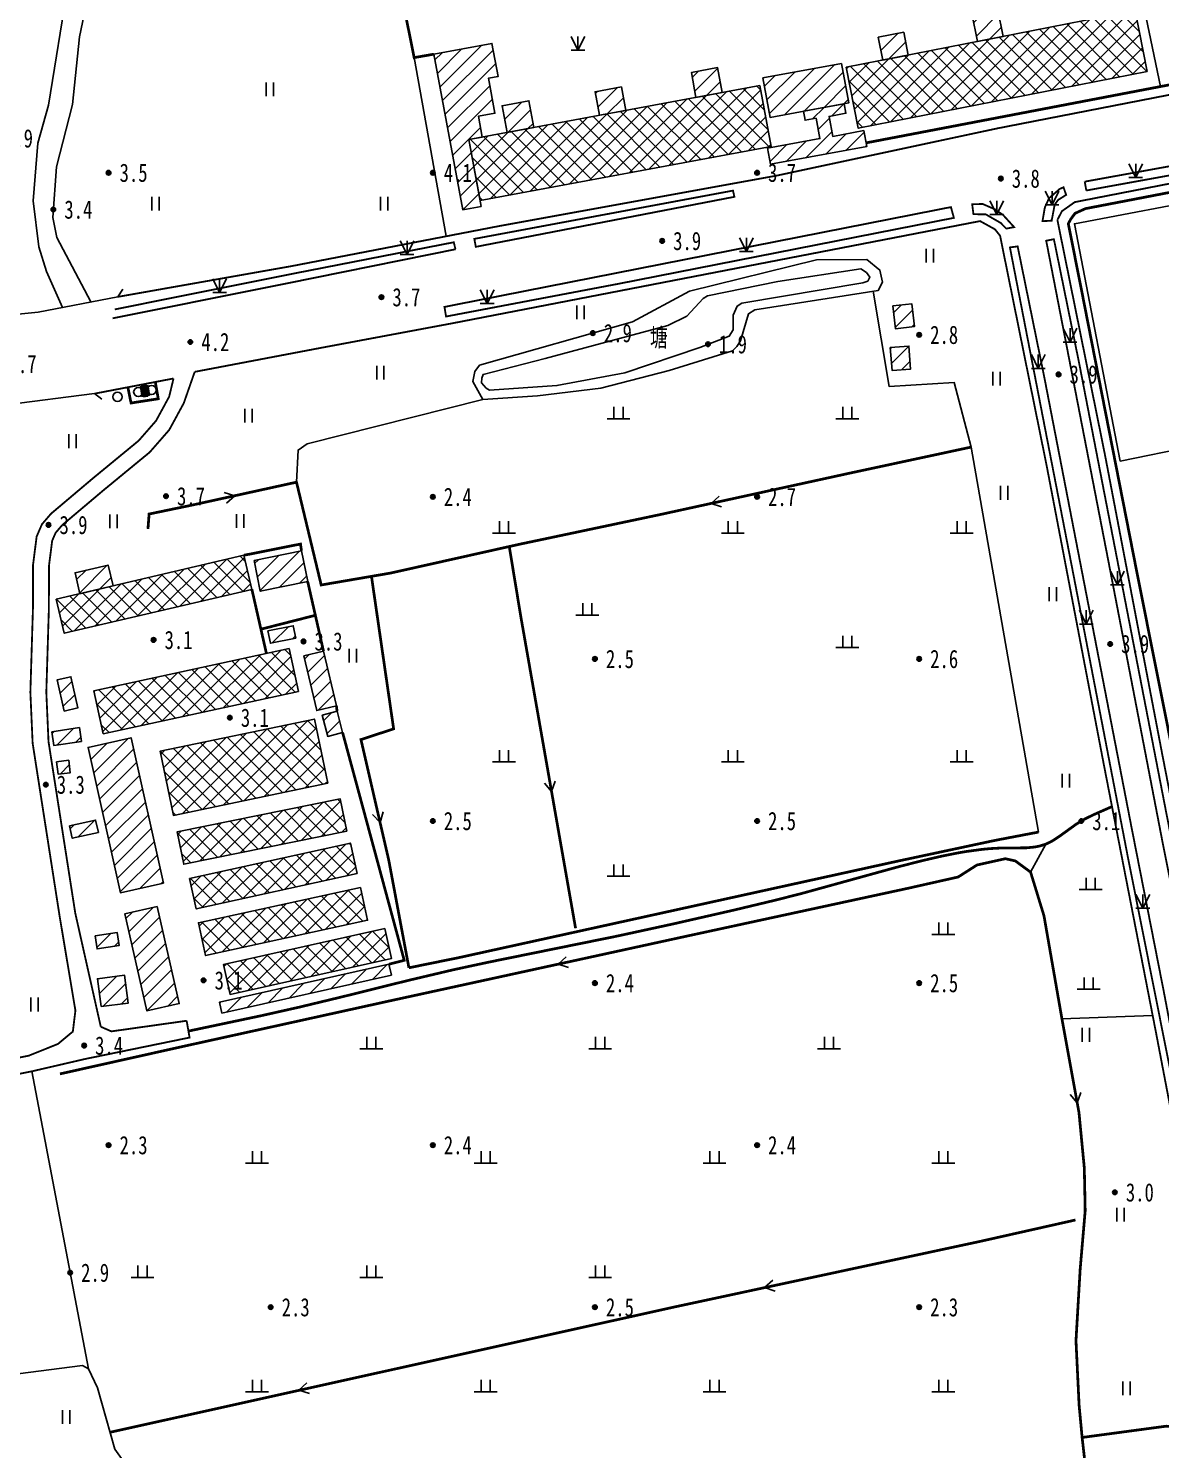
# Model space of a CAD drawing. Header units: metres. Extents: x 494039 to 619385, y 3351420 to 3402703.
# Drawn here: x 581189.6 to 581437, y 3397366.8 to 3397677.4 of the extents above; entities that cross this region are included whole.
import ezdxf
from ezdxf.enums import TextEntityAlignment as Align

# ---------------------------------------------------------------- set-up
doc = ezdxf.new("R2010")
doc.units = ezdxf.units.M
for name, pattern in [('2430', [0]), ('2460', [0]), ('4410a', [0]), ('4430', [0]), ('4440', [0]), ('8521', [0]), ('9610', [0])]:
    doc.linetypes.add(name, pattern=pattern)
for name, color, linetype in [('210100', 130, 'Continuous'), ('220200', 130, 'Continuous'), ('230102', 141, 'Continuous'), ('261301', 141, 'Continuous'), ('310300', 8, 'Continuous'), ('310500', 8, 'Continuous'), ('380201', 8, '2430'), ('380203', 8, 'Continuous'), ('420500', 8, 'Continuous'), ('430300', 8, 'Continuous'), ('430600', 8, '4440'), ('440100', 8, 'Continuous'), ('440300', 8, '4430'), ('510301', 8, 'Continuous'), ('510402', 8, 'Continuous'), ('720100', 8, 'Continuous'), ('760201', 8, '8521'), ('810100', 8, '9610'), ('810302', 8, 'Continuous'), ('810600', 8, 'Continuous'), ('820200', 8, 'Continuous')]:
    doc.layers.add(name, color=color, linetype=linetype)
pattern_1 = [(45, (0, 0), (-1.767766953, 1.767766953), []), (135, (0, 0), (-1.767766953, -1.767766953), [])]
pattern_2 = [(45, (0, 0), (-1.767766953, 1.767766953), [])]

# ---------------------------------------------------------------- blocks, each defined once
blk = doc.blocks.new('gc170')
at = {"linetype": 'Continuous'}
blk.add_circle((0, 0), 0.5, dxfattribs=at)
blk = doc.blocks.new('gu')
at = {"flags": 128}
for points in [[(3.75, 0), (-3.75, 0)], [(2.71, -0.6), (3.75, 0), (3.75, 0), (2.71, 0.6)]]:
    blk.add_lwpolyline(points, dxfattribs=at)
blk = doc.blocks.new('p_point')
for radius in [0.25, 0.2, 0.15, 0.1, 0.05]:
    blk.add_circle((0, 0), radius)
blk.add_point((0, 0))
blk = doc.blocks.new('vm')
at = {"linetype": 'Continuous'}
for p, q in [((1.25, 0), (-1.25, 0)), ((-0.5, 0), (-0.5, 1.3)), ((0.5, 1.3), (0.5, 0))]:
    blk.add_line(p, q, dxfattribs=at)
blk = doc.blocks.new('ve')
at = {"color": 0, "linetype": 'Continuous'}
for p, q in [((-0.4, 1.5), (-0.4, 0)), ((0.4, 0), (0.4, 1.5))]:
    blk.add_line(p, q, dxfattribs=at)
blk = doc.blocks.new('gc124')
for p, q in [((-0.75, 1.5), (0, 0)), ((-0.75, 0), (0.75, 0)), ((0, 0), (0, 1.5)), ((0, 0), (0.75, 1.5))]:
    blk.add_line(p, q)
blk = doc.blocks.new('1-3&1-4')
at = {"layer": '310300', "linetype": 'Continuous'}
h = blk.add_hatch(dxfattribs=at)
h.set_pattern_fill('ANSI31', color=8, scale=20, style=0)
h.set_pattern_definition(pattern_2)
h.paths.add_polyline_path([(581396.9837, 3397674.597), (581402.5721, 3397675.6962), (581401.3738, 3397681.7889), (581395.7854, 3397680.6897)])
h = blk.add_hatch(dxfattribs=at)
h.set_pattern_fill('ANSI31', color=8, scale=20, style=0)
h.set_pattern_definition(pattern_2)
h.paths.add_polyline_path([(581376.2847, 3397670.5259), (581381.8719, 3397671.6248), (581380.8912, 3397676.6113), (581375.3039, 3397675.5124)])
h = blk.add_hatch(dxfattribs=at)
h.set_pattern_fill('ANSI31', color=8, scale=20, style=0)
h.set_pattern_definition(pattern_2)
h.paths.add_polyline_path([(581285.8012, 3397653.1488), (581288.7651, 3397653.6989), (581287.9218, 3397658.2427), (581291.5259, 3397658.9115), (581290.1113, 3397666.5346), (581292.2147, 3397666.925), (581290.8715, 3397674.1627), (581278.2107, 3397671.8131), (581284.5242, 3397637.7921), (581288.5136, 3397638.5324)])
h = blk.add_hatch(dxfattribs=at)
h.set_pattern_fill('ANSI31', color=8, scale=20, style=0)
h.set_pattern_definition(pattern_2)
h.paths.add_polyline_path([(581341.2102, 3397663.4315), (581340.2021, 3397668.8637), (581334.4709, 3397667.8001), (581335.479, 3397662.3679)])
h = blk.add_hatch(dxfattribs=at)
h.set_pattern_fill('ANSI31', color=8, scale=20, style=0)
h.set_pattern_definition(pattern_2)
h.paths.add_polyline_path([(581367.26, 3397669.7883), (581368.8505, 3397661.1564), (581351.6839, 3397657.9933), (581350.0934, 3397666.6253)])
h = blk.add_hatch(dxfattribs=at)
h.set_pattern_fill('ANSI31', color=8, scale=20, style=0)
h.set_pattern_definition(pattern_2)
h.paths.add_polyline_path([(581320.1456, 3397659.5224), (581319.1917, 3397664.6623), (581313.4163, 3397663.5905), (581314.3702, 3397658.4506)])
h = blk.add_hatch(dxfattribs=at)
h.set_pattern_fill('ANSI31', color=8, scale=20, style=0)
h.set_pattern_definition(pattern_2)
h.paths.add_polyline_path([(581300.0434, 3397655.7919), (581298.9592, 3397661.6343), (581293.1019, 3397660.5473), (581294.1862, 3397654.7049)])
h = blk.add_hatch(dxfattribs=at)
h.set_pattern_fill('ANSI31', color=8, scale=20, style=0)
h.set_pattern_definition(pattern_2)
h.paths.add_polyline_path([(581367.8464, 3397660.9714), (581368.2312, 3397658.8827), (581364.5443, 3397658.2034), (581365.3474, 3397653.8446), (581372.145, 3397655.0971), (581372.7838, 3397651.6304), (581351.7833, 3397647.7609), (581351.1379, 3397651.2634), (581362.5421, 3397653.3647), (581361.7216, 3397657.8179), (581359.3112, 3397657.3737), (581358.9504, 3397659.3322)])
h = blk.add_hatch(dxfattribs=at)
h.set_pattern_fill('ANSI31', color=8, scale=20, style=0)
h.set_pattern_definition(pattern_2)
h.paths.add_polyline_path([(581378.4704, 3397616.7711), (581379.0557, 3397611.7815), (581383.2061, 3397612.2683), (581382.6209, 3397617.2579)])
h = blk.add_hatch(dxfattribs=at)
h.set_pattern_fill('ANSI31', color=8, scale=20, style=0)
h.set_pattern_definition(pattern_2)
h.paths.add_polyline_path([(581377.9333, 3397607.6714), (581378.318, 3397602.6691), (581382.388, 3397602.9822), (581382.0032, 3397607.9844)])
h = blk.add_hatch(dxfattribs=at)
h.set_pattern_fill('ANSI31', color=8, scale=20, style=0)
h.set_pattern_definition(pattern_2)
h.paths.add_polyline_path([(581238.8903, 3397561.1119), (581249.2618, 3397563.22), (581250.6235, 3397556.5208), (581240.2521, 3397554.4126)])
h = blk.add_hatch(dxfattribs=at)
h.set_pattern_fill('ANSI31', color=8, scale=20, style=0)
h.set_pattern_definition(pattern_2)
h.paths.add_polyline_path([(581208.0879, 3397555.5719), (581200.8499, 3397553.8758), (581199.7804, 3397558.4396), (581207.0185, 3397560.1357)])
h = blk.add_hatch(dxfattribs=at)
h.set_pattern_fill('ANSI31', color=8, scale=20, style=0)
h.set_pattern_definition(pattern_2)
h.paths.add_polyline_path([(581241.9182, 3397545.7292), (581247.4584, 3397546.8678), (581248.0115, 3397544.1768), (581242.4712, 3397543.0383)])
h = blk.add_hatch(dxfattribs=at)
h.set_pattern_fill('ANSI31', color=8, scale=20, style=0)
h.set_pattern_definition(pattern_2)
h.paths.add_polyline_path([(581249.7889, 3397540.2906), (581252.6086, 3397528.3243), (581256.8996, 3397529.3354), (581254.0799, 3397541.3017)])
h = blk.add_hatch(dxfattribs=at)
h.set_pattern_fill('ANSI31', color=8, scale=20, style=0)
h.set_pattern_definition(pattern_2)
h.paths.add_polyline_path([(581197.4191, 3397528.2322), (581195.9002, 3397535.071), (581198.862, 3397535.7288), (581200.3808, 3397528.89)])
h = blk.add_hatch(dxfattribs=at)
h.set_pattern_fill('ANSI31', color=8, scale=20, style=0)
h.set_pattern_definition(pattern_2)
h.paths.add_polyline_path([(581257.0459, 3397528.1653), (581258.2506, 3397523.522), (581254.9918, 3397522.6765), (581253.7871, 3397527.3198)])
h = blk.add_hatch(dxfattribs=at)
h.set_pattern_fill('ANSI31', color=8, scale=20, style=0)
h.set_pattern_definition(pattern_2)
h.paths.add_polyline_path([(581194.7058, 3397523.6952), (581200.7264, 3397524.6128), (581201.1881, 3397521.5837), (581195.1674, 3397520.6661)])
h = blk.add_hatch(dxfattribs=at)
h.set_pattern_fill('ANSI31', color=8, scale=20, style=0)
h.set_pattern_definition(pattern_2)
h.paths.add_polyline_path([(581219.0859, 3397490.6075), (581212.0205, 3397522.3739), (581202.6355, 3397520.2865), (581209.701, 3397488.5201)])
h = blk.add_hatch(dxfattribs=at)
h.set_pattern_fill('ANSI31', color=8, scale=20, style=0)
h.set_pattern_definition(pattern_2)
h.paths.add_polyline_path([(581195.7559, 3397517.1507), (581196.0616, 3397514.4393), (581198.7233, 3397514.7394), (581198.4177, 3397517.4508)])
h = blk.add_hatch(dxfattribs=at)
h.set_pattern_fill('ANSI31', color=8, scale=20, style=0)
h.set_pattern_definition(pattern_2)
h.paths.add_polyline_path([(581198.5594, 3397503.1121), (581204.2733, 3397504.3807), (581204.8744, 3397501.6735), (581199.1605, 3397500.4049)])
h = blk.add_hatch(dxfattribs=at)
h.set_pattern_fill('ANSI31', color=8, scale=20, style=0)
h.set_pattern_definition(pattern_2)
h.paths.add_polyline_path([(581217.732, 3397485.4987), (581222.5488, 3397464.2877), (581215.5, 3397462.687), (581210.6832, 3397483.898)])
h = blk.add_hatch(dxfattribs=at)
h.set_pattern_fill('ANSI31', color=8, scale=20, style=0)
h.set_pattern_definition(pattern_2)
h.paths.add_polyline_path([(581204.1416, 3397479.0801), (581208.9698, 3397479.8471), (581209.4244, 3397476.9852), (581204.5962, 3397476.2182)])
h = blk.add_hatch(dxfattribs=at)
h.set_pattern_fill('ANSI31', color=8, scale=20, style=0)
h.set_pattern_definition(pattern_2)
h.paths.add_polyline_path([(581268.9124, 3397470.486), (581231.865, 3397462.18), (581231.3295, 3397464.5687), (581268.3769, 3397472.8747)])
h = blk.add_hatch(dxfattribs=at)
h.set_pattern_fill('ANSI31', color=8, scale=20, style=0)
h.set_pattern_definition(pattern_2)
h.paths.add_polyline_path([(581205.4649, 3397463.6078), (581204.662, 3397469.6992), (581210.6194, 3397470.4845), (581211.4224, 3397464.3931)])
at = {"layer": '310500', "linetype": 'Continuous'}
h = blk.add_hatch(dxfattribs=at)
h.set_pattern_fill('ANSI37', color=8, scale=20, style=0)
h.set_pattern_definition(pattern_1)
h.paths.add_polyline_path([(581431.446, 3397681.3752), (581434.0683, 3397668.0423), (581370.9486, 3397655.6277), (581368.3263, 3397668.9606)])
h = blk.add_hatch(dxfattribs=at)
h.set_pattern_fill('ANSI37', color=8, scale=20, style=0)
h.set_pattern_definition(pattern_1)
h.paths.add_polyline_path([(581349.4106, 3397664.9533), (581351.8864, 3397651.6126), (581288.2769, 3397639.8081), (581285.8012, 3397653.1488)])
h = blk.add_hatch(dxfattribs=at)
h.set_pattern_fill('ANSI37', color=8, scale=20, style=0)
h.set_pattern_definition(pattern_1)
h.paths.add_polyline_path([(581238.426, 3397554.8233), (581236.6805, 3397562.2721), (581195.6818, 3397552.6648), (581197.4273, 3397545.216)])
h = blk.add_hatch(dxfattribs=at)
h.set_pattern_fill('ANSI37', color=8, scale=20, style=0)
h.set_pattern_definition(pattern_1)
h.paths.add_polyline_path([(581246.5766, 3397541.8794), (581248.6051, 3397532.4963), (581205.9483, 3397523.2742), (581203.9197, 3397532.6573)])
h = blk.add_hatch(dxfattribs=at)
h.set_pattern_fill('ANSI37', color=8, scale=20, style=0)
h.set_pattern_definition(pattern_1)
h.paths.add_polyline_path([(581254.9972, 3397512.4466), (581252.0778, 3397526.4615), (581218.3572, 3397519.4374), (581221.2766, 3397505.4224)])
h = blk.add_hatch(dxfattribs=at)
h.set_pattern_fill('ANSI37', color=8, scale=20, style=0)
h.set_pattern_definition(pattern_1)
h.paths.add_polyline_path([(581259.1747, 3397501.9279), (581257.7473, 3397508.9994), (581222.0942, 3397501.8031), (581223.5215, 3397494.7316)])
h = blk.add_hatch(dxfattribs=at)
h.set_pattern_fill('ANSI37', color=8, scale=20, style=0)
h.set_pattern_definition(pattern_1)
h.paths.add_polyline_path([(581261.4313, 3397492.7458), (581259.9655, 3397499.3685), (581224.812, 3397491.588), (581226.2778, 3397484.9652)])
h = blk.add_hatch(dxfattribs=at)
h.set_pattern_fill('ANSI37', color=8, scale=20, style=0)
h.set_pattern_definition(pattern_1)
h.paths.add_polyline_path([(581262.1551, 3397489.6729), (581263.7236, 3397482.4921), (581228.2931, 3397474.7532), (581226.7246, 3397481.934)])
h = blk.add_hatch(dxfattribs=at)
h.set_pattern_fill('ANSI37', color=8, scale=20, style=0)
h.set_pattern_definition(pattern_1)
h.paths.add_polyline_path([(581267.5129, 3397480.662), (581268.9624, 3397474.162), (581233.6682, 3397466.2916), (581232.2187, 3397472.7917)])
at = {"layer": '210100', "color": 141, "linetype": 'Continuous', "flags": 128}
blk.add_lwpolyline([(581197.0703, 3397616.465), (581193.5462, 3397624.2985), (581191.8416, 3397629.7093), (581190.6294, 3397639.7657), (581191.6505, 3397652.3287), (581193.969, 3397660.6396), (581198.2709, 3397687.2512), (581205.0623, 3397719.2363), (581210.9287, 3397735.7649), (581212.8897, 3397739.3498), (581214.3013, 3397740.7928), (581216.9453, 3397741.6712)], dxfattribs=at)
at = {"layer": '220200', "color": 141, "linetype": 'Continuous', "const_width": 0.6, "flags": 128}
for points in [[(581215.7169, 3397568.0398), (581215.9665, 3397571.2913), (581225.5034, 3397573.2728), (581248.1757, 3397578.2525), (581253.5688, 3397555.7795), (581268.755, 3397558.3872), (581296.7377, 3397564.6467), (581327.7052, 3397571.1849), (581368.7756, 3397580.159), (581395.622, 3397585.9259)], [(581294.6736, 3397564.185), (581297.1951, 3397548.8631), (581309.1648, 3397480.7373)], [(581272.7408, 3397472.1), (581268.3356, 3397495.6347), (581262.2631, 3397521.9887), (581269.4018, 3397524.3276), (581264.5616, 3397557.6671)], [(581272.7408, 3397472.1), (581283.7133, 3397474.3311), (581379.3686, 3397495.3719), (581400.5986, 3397499.902), (581410.3464, 3397501.7708)], [(581419.8602, 3397369.4274), (581419.199, 3397376.4784), (581418.5172, 3397390.5769), (581419.4289, 3397406.1606), (581420.5285, 3397418.9707), (581420.3395, 3397428.328), (581419.1732, 3397440.4437), (581415.4512, 3397460.9235), (581411.5216, 3397483.4793), (581408.5941, 3397493.0126), (581405.2554, 3397495.4613), (581403.0923, 3397495.9456), (581396.8786, 3397494.5697), (581392.7751, 3397491.9462), (581381.8696, 3397489.4913), (581333.6685, 3397479.065), (581268.4625, 3397464.8435), (581222.7346, 3397454.7658), (581196.482, 3397448.9026)], [(581207.4441, 3397370.5628), (581330.3565, 3397397.8638), (581397.5211, 3397412.2776), (581418.4099, 3397416.9723)], [(581470.3613, 3397253.7451), (581468.4893, 3397271.2953), (581457.1645, 3397325.1824), (581449.8629, 3397356.5563), (581446.7888, 3397370.9965), (581438.2403, 3397371.8976), (581419.8602, 3397369.4274), (581420.9501, 3397359.7984), (581427.4617, 3397336.7935), (581427.1727, 3397334.8954), (581426.5477, 3397334.2491), (581418.3399, 3397332.6993), (581391.9043, 3397327.2053), (581361.5108, 3397320.6636), (581327.2278, 3397313.3743), (581266.6026, 3397300.1755)]]:
    blk.add_lwpolyline(points, dxfattribs=at)
at = {"layer": '230102', "color": 141, "linetype": 'Continuous', "flags": 128}
blk.add_lwpolyline([(581302.49, 3397605.309), (581288.9661, 3397601.806), (581288.6601, 3397600.9595), (581288.5678, 3397599.9801), (581289.615, 3397598.8085), (581290.3618, 3397598.3428), (581305.0877, 3397599.3825), (581319.9507, 3397602.1876), (581336.2827, 3397607.7053), (581342.7296, 3397610.2021), (581343.5947, 3397611.5884), (581343.5857, 3397614.7794), (581344.4502, 3397616.7588), (581345.4957, 3397617.3659), (581371.9268, 3397621.8584), (581373.0204, 3397622.1848), (581373.4888, 3397623.0689), (581372.7751, 3397624.0509), (581371.529, 3397624.9025), (581353.3396, 3397622.1027), (581337.9998, 3397619.0041), (581337.0408, 3397618.417), (581333.4593, 3397614.5764), (581329.3366, 3397612.4804)], close=True, dxfattribs=at)
at = {"layer": '310300', "color": 8, "linetype": 'Continuous', "flags": 128}
for points, elevation in [([(581396.9837, 3397674.597), (581402.5721, 3397675.6962), (581401.3738, 3397681.7889), (581395.7854, 3397680.6897)], 10.2751), ([(581285.8012, 3397653.1488), (581288.7651, 3397653.6989), (581287.9218, 3397658.2427), (581291.5259, 3397658.9115), (581290.1113, 3397666.5346), (581292.2147, 3397666.925), (581290.8715, 3397674.1627), (581278.2107, 3397671.8131), (581284.5242, 3397637.7921), (581288.5136, 3397638.5324)], 8.7206), ([(581341.2102, 3397663.4315), (581340.2021, 3397668.8637), (581334.4709, 3397667.8001), (581335.479, 3397662.3679)], 8.7429), ([(581320.1456, 3397659.5224), (581319.1917, 3397664.6623), (581313.4163, 3397663.5905), (581314.3702, 3397658.4506)], 8.7429), ([(581300.0434, 3397655.7919), (581298.9592, 3397661.6343), (581293.1019, 3397660.5473), (581294.1862, 3397654.7049)], 8.7429), ([(581367.8464, 3397660.9714), (581368.2312, 3397658.8827), (581364.5443, 3397658.2034), (581365.3474, 3397653.8446), (581372.145, 3397655.0971), (581372.7838, 3397651.6304), (581351.7833, 3397647.7609), (581351.1379, 3397651.2634), (581362.5421, 3397653.3647), (581361.7216, 3397657.8179), (581359.3112, 3397657.3737), (581358.9504, 3397659.3322)], 8.6353), ([(581208.0879, 3397555.5719), (581200.8499, 3397553.8758), (581199.7804, 3397558.4396), (581207.0185, 3397560.1357)], 4.7127), ([(581197.4191, 3397528.2322), (581195.9002, 3397535.071), (581198.862, 3397535.7288), (581200.3808, 3397528.89)], 6.5409), ([(581257.0459, 3397528.1653), (581258.2506, 3397523.522), (581254.9918, 3397522.6765), (581253.7871, 3397527.3198)], 6.6733), ([(581194.7058, 3397523.6952), (581200.7264, 3397524.6128), (581201.1881, 3397521.5837), (581195.1674, 3397520.6661)], 6.5409), ([(581198.5594, 3397503.1121), (581204.2733, 3397504.3807), (581204.8744, 3397501.6735), (581199.1605, 3397500.4049)], 6.4006), ([(581205.4649, 3397463.6078), (581204.662, 3397469.6992), (581210.6194, 3397470.4845), (581211.4224, 3397464.3931)], 6.3969)]:
    blk.add_lwpolyline(points, close=True, dxfattribs=dict(at, elevation=elevation))
for points in [[(581376.2847, 3397670.5259), (581381.8719, 3397671.6248), (581380.8912, 3397676.6113), (581375.3039, 3397675.5124)], [(581367.26, 3397669.7883), (581368.8505, 3397661.1564), (581351.6839, 3397657.9933), (581350.0934, 3397666.6253)], [(581378.4704, 3397616.7711), (581379.0557, 3397611.7815), (581383.2061, 3397612.2683), (581382.6209, 3397617.2579)], [(581377.9333, 3397607.6714), (581378.318, 3397602.6691), (581382.388, 3397602.9822), (581382.0032, 3397607.9844)], [(581238.8903, 3397561.1119), (581249.2618, 3397563.22), (581250.6235, 3397556.5208), (581240.2521, 3397554.4126)], [(581241.9182, 3397545.7292), (581247.4584, 3397546.8678), (581248.0115, 3397544.1768), (581242.4712, 3397543.0383)], [(581249.7889, 3397540.2906), (581252.6086, 3397528.3243), (581256.8996, 3397529.3354), (581254.0799, 3397541.3017)], [(581219.0859, 3397490.6075), (581212.0205, 3397522.3739), (581202.6355, 3397520.2865), (581209.701, 3397488.5201)], [(581195.7559, 3397517.1507), (581196.0616, 3397514.4393), (581198.7233, 3397514.7394), (581198.4177, 3397517.4508)], [(581217.732, 3397485.4987), (581222.5488, 3397464.2877), (581215.5, 3397462.687), (581210.6832, 3397483.898)], [(581204.1416, 3397479.0801), (581208.9698, 3397479.8471), (581209.4244, 3397476.9852), (581204.5962, 3397476.2182)], [(581268.9124, 3397470.486), (581231.865, 3397462.18), (581231.3295, 3397464.5687), (581268.3769, 3397472.8747)]]:
    blk.add_lwpolyline(points, close=True, dxfattribs=at)
at = {"layer": '310500', "color": 8, "linetype": 'Continuous', "flags": 128}
for points in [[(581431.446, 3397681.3752), (581434.0683, 3397668.0423), (581370.9486, 3397655.6277), (581368.3263, 3397668.9606)], [(581349.4106, 3397664.9533), (581351.8864, 3397651.6126), (581288.2769, 3397639.8081), (581285.8012, 3397653.1488)], [(581238.426, 3397554.8233), (581236.6805, 3397562.2721), (581195.6818, 3397552.6648), (581197.4273, 3397545.216)], [(581254.9972, 3397512.4466), (581252.0778, 3397526.4615), (581218.3572, 3397519.4374), (581221.2766, 3397505.4224)]]:
    blk.add_lwpolyline(points, close=True, dxfattribs=at)
for points, elevation in [([(581246.5766, 3397541.8794), (581248.6051, 3397532.4963), (581205.9483, 3397523.2742), (581203.9197, 3397532.6573)], 9.8605), ([(581259.1747, 3397501.9279), (581257.7473, 3397508.9994), (581222.0942, 3397501.8031), (581223.5215, 3397494.7316)], 9.6913), ([(581261.4313, 3397492.7458), (581259.9655, 3397499.3685), (581224.812, 3397491.588), (581226.2778, 3397484.9652)], 9.6913), ([(581262.1551, 3397489.6729), (581263.7236, 3397482.4921), (581228.2931, 3397474.7532), (581226.7246, 3397481.934)], 9.6913), ([(581267.5129, 3397480.662), (581268.9624, 3397474.162), (581233.6682, 3397466.2916), (581232.2187, 3397472.7917)], 9.6913)]:
    blk.add_lwpolyline(points, close=True, dxfattribs=dict(at, elevation=elevation))
at = {"layer": '380201', "color": 8, "linetype": '2430', "const_width": 0.6, "flags": 128}
for points, elevation in [([(581258.8966, 3397746.2686), (581268.4989, 3397697.8197), (581273.8889, 3397671.0621), (581278.2107, 3397671.8131)], 6.7713), ([(581211.3219, 3397599.0038), (581212.0247, 3397595.56), (581217.9647, 3397596.4804), (581217.3177, 3397600.1547)], 5.9103), ([(581249.2618, 3397563.22), (581249.0551, 3397564.7307), (581236.6805, 3397562.2721)], 5.8612), ([(581254.0799, 3397541.3017), (581250.6235, 3397556.5208)], 6.0689), ([(581241.6032, 3397540.8042), (581238.426, 3397554.8233)], 5.1554), ([(581240.4005, 3397546.1109), (581252.2968, 3397549.1528)], 5.6615), ([(581257.0459, 3397528.1653), (581256.8996, 3397529.3354)], 6.247), ([(581268.3769, 3397472.8747), (581271.7162, 3397473.7327), (581258.2506, 3397523.522)], 5.6927)]:
    blk.add_lwpolyline(points, dxfattribs=dict(at, elevation=elevation))
for points in [[(581372.6384, 3397652.4196), (581443.5579, 3397665.9941)], [(581525.216, 3397658.1793), (581420.5872, 3397638.05), (581418.3212, 3397637.0241), (581417.4177, 3397635.8131), (581416.8399, 3397634.7686), (581419.8735, 3397619.4901), (581431.8058, 3397558.6618), (581445.6855, 3397489.0252), (581453.9397, 3397445.675), (581569.5862, 3397467.4817), (581643.6903, 3397481.9307), (581645.0338, 3397483.493), (581645.122, 3397486.3926), (581639.2161, 3397516.335), (581629.5886, 3397514.6789)]]:
    blk.add_lwpolyline(points, dxfattribs=at)
at = {"layer": '380203', "color": 8, "linetype": '2460', "elevation": 6.0584, "flags": 128}
blk.add_lwpolyline([(581428.1467, 3397582.8359), (581459.5204, 3397589.2799), (581449.6041, 3397640.6923), (581418.1796, 3397634.7475)], close=True, dxfattribs=at)
at = {"layer": '420500', "color": 8, "linetype": 'Continuous', "const_width": 0.4, "flags": 128}
for points in [[(581209.1173, 3397618.76), (581247.0884, 3397625.478), (581292.5306, 3397634.2507), (581353.1145, 3397645.2649), (581401.394, 3397655.6032), (581480.4522, 3397671.0238), (581511.8655, 3397675.8469), (581541.419, 3397681.9202), (581580.768, 3397690.2817)], [(581600.1024, 3397674.8975), (581545.3196, 3397663.2564), (581515.2335, 3397657.0736), (581483.7214, 3397652.2354), (581418.2512, 3397639.4738), (581415.4426, 3397637.4867), (581414.4557, 3397635.5784)], [(581517.0333, 3397662.45), (581455.3924, 3397650.2919), (581420.4267, 3397643.9467)], [(581420.7777, 3397642.0128), (581455.758, 3397648.3608), (581517.4137, 3397660.5217)], [(581225.9295, 3397602.3709), (581253.5667, 3397607.6243), (581282.3088, 3397612.997), (581397.5614, 3397635.3254), (581400.7993, 3397633.535), (581401.9296, 3397632.1281), (581412.0899, 3397581.9481), (581424.5992, 3397516.5335), (581435.9802, 3397458.0552), (581449.3502, 3397388.0738), (581464.1644, 3397312.3085), (581475.7069, 3397252.9064)], [(581451.5592, 3397445.5823), (581448.7074, 3397460.5095), (581437.3261, 3397518.9888), (581424.8077, 3397584.4515), (581414.4557, 3397635.5784)], [(581208.4591, 3397616.0222), (581246.4485, 3397623.6384), (581282.5471, 3397630.696), (581282.9132, 3397629.163)], [(581282.9132, 3397629.163), (581246.8077, 3397621.8553), (581207.9906, 3397614.0732)], [(581204.0316, 3397597.6045), (581221.3033, 3397600.9197)]]:
    blk.add_lwpolyline(points, dxfattribs=at)
at = {"layer": '420500', "color": 8, "linetype": 'Continuous', "const_width": 0.4, "elevation": 3.8244, "flags": 128}
blk.add_lwpolyline([(581420.7777, 3397642.0128), (581420.4267, 3397643.9467)], dxfattribs=at)
at = {"layer": '420500', "color": 8, "linetype": 'Continuous', "const_width": 0.4, "flags": 128}
for points in [[(581287.0386, 3397631.4372), (581343.5646, 3397641.987), (581343.8654, 3397640.6301), (581287.3603, 3397629.6993)], [(581416.3706, 3397641.0577), (581414.5846, 3397639.9321), (581413.8527, 3397638.8701), (581413.2066, 3397635.419), (581411.1993, 3397635.3039), (581411.7067, 3397638.2893), (581412.6344, 3397640.329), (581414.9222, 3397642.3227), (581415.7818, 3397642.7222)], [(581280.8569, 3397614.4661), (581318.6969, 3397621.6467), (581391.8298, 3397636.032), (581391.1928, 3397638.3863), (581280.5162, 3397616.5668)], [(581447.6308, 3397448.2739), (581437.3952, 3397499.7533), (581425.8509, 3397559.6919), (581412.0101, 3397631.0341), (581413.6907, 3397631.3622), (581419.2392, 3397604.1112), (581438.1096, 3397506.6914), (581445.3561, 3397469.7895), (581449.3755, 3397448.6196)], [(581440.0256, 3397445.1468), (581429.79, 3397496.6262), (581418.2457, 3397556.5647), (581404.0819, 3397629.5695), (581405.768, 3397629.7943), (581411.634, 3397600.984), (581430.5044, 3397503.5642), (581437.7509, 3397466.6623), (581441.7703, 3397445.4925)]]:
    blk.add_lwpolyline(points, close=True, dxfattribs=at)
at = {"layer": '420500', "color": 8, "linetype": 'Continuous', "const_width": 0.4, "elevation": 3.8662, "flags": 128}
blk.add_lwpolyline([(581405.003, 3397634.0027), (581403.2778, 3397633.6824), (581402.0509, 3397634.9279), (581398.8182, 3397636.7882), (581396.1089, 3397636.8372), (581395.8377, 3397639.0093), (581398.133, 3397639.0617), (581400.8005, 3397637.9048), (581402.6026, 3397636.6443)], close=True, dxfattribs=at)
at = {"layer": '430300', "color": 8, "linetype": 'Continuous'}
for p, q in [((581209.1173, 3397618.76), (581210.2419, 3397620.4139)), ((581204.0316, 3397597.6045), (581205.6133, 3397596.3804))]:
    blk.add_line(p, q, dxfattribs=at)
at = {"layer": '430300', "color": 8, "linetype": 'Continuous', "flags": 128}
for points in [[(581167.6365, 3397613.0024), (581191.6858, 3397615.4393), (581209.1173, 3397618.76)], [(581204.0316, 3397597.6045), (581165.3193, 3397592.6703)]]:
    blk.add_lwpolyline(points, dxfattribs=at)
at = {"layer": '430600', "color": 8, "linetype": '4440', "elevation": 4.5538, "flags": 128}
blk.add_lwpolyline([(581417.5564, 3397725.8506), (581419.5602, 3397720.107), (581422.7423, 3397709.4353), (581428.3315, 3397699.0043), (581432.0398, 3397688.6027), (581436.9704, 3397664.7332)], dxfattribs=at)
at = {"layer": '440100', "color": 8, "linetype": '4410a', "const_width": 0.4, "flags": 128}
blk.add_lwpolyline([(581151.6846, 3397445.1756), (581166.9624, 3397448.3583), (581189.6279, 3397452.8715), (581196.0368, 3397455.4462), (581199.3008, 3397458.1553), (581199.8618, 3397462.7526), (581196.409, 3397483.3864), (581190.5123, 3397521.1956), (581190.0188, 3397532.333), (581190.5829, 3397550.7189), (581190.6074, 3397560.2302), (581191.3891, 3397566.3638), (581192.5431, 3397569.0446), (581194.52, 3397571.3508), (581203.7199, 3397579.1252), (581213.6746, 3397587.3148), (581217.4908, 3397591.6836), (581220.3514, 3397596.9476), (581221.3033, 3397600.9197)], dxfattribs=at)
at = {"layer": '440100', "color": 8, "linetype": 'Continuous', "const_width": 0.4, "flags": 128}
for points in [[(581205.4025, 3397459.2157), (581199.831, 3397484.0365), (581193.9817, 3397521.542), (581193.5025, 3397532.3567), (581194.0641, 3397550.661), (581194.0882, 3397560.0048), (581194.7805, 3397565.4375), (581195.5312, 3397567.1813), (581196.9809, 3397568.8725), (581205.9494, 3397576.4513), (581216.1078, 3397584.8086), (581220.3659, 3397589.6831), (581223.5454, 3397595.534), (581225.9295, 3397602.3709)], [(581151.9914, 3397442.0723), (581167.6165, 3397444.9388), (581190.3616, 3397449.4679), (581201.956, 3397452.159), (581224.8068, 3397456.8463), (581224.1704, 3397460.5159)]]:
    blk.add_lwpolyline(points, dxfattribs=at)
at = {"layer": '440100', "color": 8, "linetype": 'Continuous', "const_width": 0.4, "elevation": 3.3775, "flags": 128}
blk.add_lwpolyline([(581224.1704, 3397460.5159), (581207.7164, 3397458.1982), (581205.4025, 3397459.2157)], dxfattribs=at)
at = {"layer": '440300', "color": 8, "linetype": '4430', "const_width": 0.6, "flags": 128}
blk.add_lwpolyline([(581224.5611, 3397458.2631), (581240.626, 3397461.6591), (581248.8392, 3397463.5076), (581258.2656, 3397465.7789), (581272.382, 3397469.2866), (581282.5242, 3397471.6855), (581290.3433, 3397473.3656), (581318.2539, 3397479.0278), (581330.6403, 3397481.7207), (581343.8232, 3397484.724), (581352.8625, 3397486.89), (581358.595, 3397488.3498), (581379.4832, 3397494.1215), (581384.7273, 3397495.4716), (581389.1231, 3397496.4898), (581392.6653, 3397497.1974), (581394.448, 3397497.5033), (581398.0433, 3397497.99), (581399.8595, 3397498.1561), (581401.6909, 3397498.2588), (581407.7808, 3397498.3285), (581409.4515, 3397498.4934), (581410.7119, 3397498.7438), (581412.0137, 3397499.1712), (581413.0249, 3397499.6541), (581413.599, 3397499.9826), (581414.9556, 3397500.8789), (581418.5394, 3397503.4688), (581420.4484, 3397504.6221), (581422.174, 3397505.4729), (581426.3879, 3397507.3423)], dxfattribs=at)
at = {"layer": '510402', "color": 8, "linetype": 'Continuous'}
for p, q in [((581215.3814, 3397599.4475), (581214.4107, 3397599.3082)), ((581214.4107, 3397599.3082), (581214.7516, 3397596.9325)), ((581214.7516, 3397596.9325), (581215.7223, 3397597.0718)), ((581215.7223, 3397597.0718), (581215.3814, 3397599.4475))]:
    blk.add_line(p, q, dxfattribs=at)
at = {"layer": '510402', "color": 8, "linetype": 'Continuous', "const_width": 2.4, "flags": 128}
blk.add_lwpolyline([(581216.0564, 3397598.3321), (581214.0766, 3397598.0479)], dxfattribs=at)
at = {"layer": '760201', "color": 8, "linetype": '8521', "flags": 128}
for points in [[(581203.247, 3397617.6417), (581195.8072, 3397631.7614), (581194.9134, 3397636.0935), (581195.726, 3397647.152), (581199.259, 3397660.8282), (581200.7748, 3397675.5684), (581204.5212, 3397693.8018), (581210.5911, 3397724.9786), (581214.1473, 3397732.6501), (581216.2529, 3397735.1932), (581218.8144, 3397737.0252), (581236.916, 3397741.4077), (581258.8966, 3397746.2686)], [(581288.8846, 3397596.3208), (581250.5021, 3397586.6413), (581248.538, 3397585.2742), (581248.1757, 3397578.2525)], [(581228.9283, 3397323.217), (581227.1171, 3397329.1375), (581227.627, 3397331.6629), (581229.0708, 3397335.0064), (581231.0969, 3397346.0412), (581230.9469, 3397347.7752), (581229.5867, 3397349.7756), (581211.7463, 3397362.2782), (581208.4886, 3397366.8604), (581204.699, 3397380.293), (581202.6884, 3397384.4204), (581201.41, 3397385.1843), (581180.4068, 3397382.4891), (581171.7864, 3397382.8887), (581144.0335, 3397385.7037)]]:
    blk.add_lwpolyline(points, dxfattribs=at)
blk.add_lwpolyline([(581288.8846, 3397596.3208), (581300.8492, 3397597.0979), (581314.7021, 3397598.8256), (581329.6011, 3397602.6768), (581343.4829, 3397606.9762), (581344.4145, 3397607.876), (581345.2044, 3397609.1419), (581346.9646, 3397615.0786), (581348.3125, 3397615.9039), (581375.311, 3397620.1631), (581376.2588, 3397621.9783), (581375.6589, 3397624.6142), (581372.776, 3397626.9283), (581361.7968, 3397626.8365), (581334.0254, 3397620.0071), (581321.6107, 3397613.3109), (581288.1762, 3397603.7942), (581287.1299, 3397602.4125), (581286.7154, 3397600.2642)], close=True, dxfattribs=at)
at = {"layer": '760201', "color": 8, "linetype": '8521', "elevation": 3.4413, "flags": 128}
blk.add_lwpolyline([(581190.3616, 3397449.4679), (581202.6884, 3397384.4204)], dxfattribs=at)
at = {"layer": '810100', "color": 8, "linetype": '9610', "flags": 128}
for points, elevation in [([(581280.8572, 3397631.9971), (581273.8889, 3397671.0621)], 4.5443), ([(581408.5941, 3397493.0126), (581411.9277, 3397499.1364)], 3.0576)]:
    blk.add_lwpolyline(points, dxfattribs=dict(at, elevation=elevation))
for points in [[(581410.3464, 3397501.7708), (581395.622, 3397585.9259), (581391.8927, 3397600.0675), (581377.699, 3397599.1488), (581374.2126, 3397619.9898)], [(581415.4512, 3397460.9235), (581435.274, 3397461.6838)]]:
    blk.add_lwpolyline(points, dxfattribs=at)
at = {"layer": '261301', "color": 141, "linetype": 'Continuous', "xscale": 2, "yscale": 2}
for p, rotation in [((581227.3474, 3397573.6778, 2.7767), 12.3873475307284), ((581346.1038, 3397575.2051, 2.8694), 192.3247430915634), ((581302.6189, 3397517.9935, 2.8694), 279.9643674347742), ((581264.7505, 3397511.1936, 2.8694), 282.9781254371623), ((581312.6831, 3397474.4944, 2.8694), 192.3075543577095), ((581417.4444, 3397449.9562, 2.7062), 280.3024125339015), ((581357.7959, 3397403.7524, 2.2554), 192.112748707365), ((581256.0198, 3397381.3612, 2.285), 192.5310078978106)]:
    blk.add_blockref('gu', p, dxfattribs=dict(at, rotation=rotation))
at = {"layer": '510301', "color": 8, "linetype": 'Continuous', "xscale": 2, "yscale": 2}
blk.add_blockref('gc170', (581209.0616, 3397596.8983, 5.0271), dxfattribs=at)
at = {"layer": '510402', "color": 8, "linetype": 'Continuous', "xscale": 2, "yscale": 2}
for p in [(581213.5913, 3397597.9783), (581216.5417, 3397598.4017)]:
    blk.add_blockref('gc170', p, dxfattribs=at)
at = {"layer": '720100', "color": 8, "linetype": 'Continuous', "xscale": 2, "yscale": 2, "zscale": 2}
for p in [(581207.113, 3397645.898, 3.4804), (581277.9678, 3397645.8982, 4.0577), (581348.8226, 3397645.8983, 3.7132), (581402.0897, 3397644.6218, 3.7708), (581195.0422, 3397637.8468, 3.3925), (581328.0844, 3397630.9896, 3.9178), (581266.7338, 3397618.6959, 3.6833), (581224.9776, 3397608.9005, 4.2391), (581312.9464, 3397610.8447, 2.8884), (581384.2499, 3397610.471, 2.7896), (581338.0921, 3397608.4061, 1.8577), (581414.7098, 3397601.8132, 3.9463), (581219.6638, 3397575.1826, 3.6715), (581277.9677, 3397575.0434, 2.4463), (581348.8224, 3397575.0435, 2.7132), (581193.9825, 3397568.9078, 3.9124), (581216.9445, 3397543.7717, 3.1405), (581249.7065, 3397543.4413, 3.2968), (581425.9821, 3397542.8873, 3.9463), (581313.395, 3397539.616, 2.5169), (581384.2498, 3397539.6162, 2.5657), (581233.6076, 3397526.7702, 3.1294), (581193.391, 3397512.1309, 3.3263), (581277.9675, 3397504.1886, 2.4998), (581348.8223, 3397504.1887, 2.4769), (581419.6771, 3397504.1889, 3.1095), (581227.8762, 3397469.3469, 3.1329), (581313.3948, 3397468.7613, 2.416), (581384.2496, 3397468.7614, 2.5118), (581201.7654, 3397455.0886, 3.3708), (581207.1126, 3397433.3337, 2.3224), (581277.9674, 3397433.3338, 2.4372), (581348.8222, 3397433.3339, 2.4484), (581427.0147, 3397423.01, 3.0422), (581198.7033, 3397405.4492, 2.9), (581242.5399, 3397397.9063, 2.3093), (581313.3947, 3397397.9065, 2.5246), (581384.2495, 3397397.9066, 2.3483)]:
    blk.add_blockref('p_point', p, dxfattribs=at)
at = {"layer": '810302', "color": 8, "linetype": 'Continuous', "xscale": 2, "yscale": 2}
for p in [(581318.538, 3397592.1), (581368.538, 3397592.1), (581293.538, 3397567.1), (581343.538, 3397567.1), (581393.538, 3397567.1), (581311.7323, 3397549.2176), (581368.538, 3397542.1), (581293.538, 3397517.1), (581343.538, 3397517.1), (581393.538, 3397517.1), (581318.538, 3397492.1), (581421.7334, 3397489.1875, 3.0754), (581389.5335, 3397479.4062), (581421.3053, 3397467.4047, 3.0932), (581264.5335, 3397454.4062), (581314.5335, 3397454.4062), (581364.5335, 3397454.4062), (581239.5335, 3397429.4062), (581289.5335, 3397429.4062), (581339.5335, 3397429.4062), (581389.5335, 3397429.4062), (581214.5335, 3397404.4062), (581264.5335, 3397404.4062), (581314.5335, 3397404.4062), (581239.5335, 3397379.4062), (581289.5335, 3397379.4062), (581339.5335, 3397379.4062), (581389.5335, 3397379.4062)]:
    blk.add_blockref('vm', p, dxfattribs=at)
at = {"layer": '810600', "color": 8, "linetype": 'Continuous', "xscale": 2, "yscale": 2}
for p in [(581242.3592, 3397662.6417), (581217.3592, 3397637.6417), (581267.3592, 3397637.6417), (581386.5803, 3397626.2591, 3.5262), (581310.2663, 3397613.8997, 3.6448), (581266.4971, 3397600.7202, 3.6448), (581401.1524, 3397599.3993, 3.4965), (581237.6602, 3397591.3035, 3.6448), (581199.2343, 3397585.723, 4.3085), (581402.8315, 3397574.4182, 3.4965), (581208.194, 3397568.2129, 3.7338), (581235.8628, 3397568.2395, 3.6745), (581413.4258, 3397552.267, 3.4965), (581260.4696, 3397538.8357, 3.6448), (581416.3329, 3397511.4796, 3.4965), (581190.9519, 3397462.5717, 3.2406), (581420.6914, 3397455.9472, 3.6745), (581428.2432, 3397416.6255, 3.6745), (581429.5552, 3397378.6828, 3.6745), (581197.8738, 3397372.3879, 3.0076)]:
    blk.add_blockref('ve', p, dxfattribs=at)
at = {"layer": '820200', "color": 8, "linetype": 'Continuous', "xscale": 2, "yscale": 2}
for p in [(581309.6651, 3397672.6784, 3.7842), (581431.5676, 3397644.8538, 4.257), (581413.2948, 3397638.8797, 4.257), (581401.2122, 3397636.763, 4.257), (581272.3303, 3397627.9897, 4.257), (581346.4986, 3397628.6955, 4.257), (581231.3828, 3397619.6912, 4.5612), (581289.8446, 3397617.2853, 4.257), (581417.2129, 3397608.8914, 4.257), (581410.2675, 3397603.1367, 4.257), (581427.5669, 3397555.7763, 4.257), (581420.7539, 3397547.2435, 4.257), (581433.1298, 3397485.1127, 4.257)]:
    blk.add_blockref('gc124', p, dxfattribs=at)
at = {"color": 8, "width": 0.75}
blk.add_text('塘', height=4, dxfattribs=at).set_placement((581327.3736, 3397609.8879, 2.4319), align=Align.MIDDLE_CENTER)
at = {"layer": '720100', "color": 8, "width": 0.75}
for s, p in [('0.9', (581184.474, 3397653.4106, 0.8893)), ('3.5', (581209.513, 3397645.898, 3.4804)), ('4.1', (581280.3678, 3397645.8982, 4.0577)), ('3.7', (581351.2226, 3397645.8983, 3.7132)), ('3.8', (581404.4897, 3397644.6218, 3.7708)), ('3.4', (581197.4422, 3397637.8468, 3.3925)), ('3.9', (581330.4844, 3397630.9896, 3.9178)), ('3.7', (581269.1338, 3397618.6959, 3.6833)), ('2.9', (581315.3464, 3397610.8447, 2.8884)), ('2.8', (581386.6499, 3397610.471, 2.7896)), ('4.2', (581227.3776, 3397608.9005, 4.2391)), ('1.9', (581340.4921, 3397608.4061, 1.8577)), ('4.7', (581185.2617, 3397604.0936, 4.721)), ('3.9', (581417.1098, 3397601.8132, 3.9463)), ('3.7', (581222.0638, 3397575.1826, 3.6715)), ('2.4', (581280.3677, 3397575.0434, 2.4463)), ('2.7', (581351.2224, 3397575.0435, 2.7132)), ('3.9', (581196.3825, 3397568.9078, 3.9124)), ('3.1', (581219.3445, 3397543.7717, 3.1405)), ('3.3', (581252.1065, 3397543.4413, 3.2968)), ('3.9', (581428.3821, 3397542.8873, 3.9463)), ('2.5', (581315.795, 3397539.616, 2.5169)), ('2.6', (581386.6498, 3397539.6162, 2.5657)), ('3.1', (581236.0076, 3397526.7702, 3.1294)), ('3.3', (581195.791, 3397512.1309, 3.3263)), ('2.5', (581280.3675, 3397504.1886, 2.4998)), ('2.5', (581351.2223, 3397504.1887, 2.4769)), ('3.1', (581422.0771, 3397504.1889, 3.1095)), ('3.1', (581230.2762, 3397469.3469, 3.1329)), ('2.4', (581315.7948, 3397468.7613, 2.416)), ('2.5', (581386.6496, 3397468.7614, 2.5118)), ('3.4', (581204.1654, 3397455.0886, 3.3708)), ('2.3', (581209.5126, 3397433.3337, 2.3224)), ('2.4', (581280.3674, 3397433.3338, 2.4372)), ('2.4', (581351.2222, 3397433.3339, 2.4484)), ('3.0', (581429.4147, 3397423.01, 3.0422)), ('2.9', (581201.1033, 3397405.4492, 2.9)), ('2.3', (581244.9399, 3397397.9063, 2.3093)), ('2.5', (581315.7947, 3397397.9065, 2.5246)), ('2.3', (581386.6495, 3397397.9066, 2.3483))]:
    blk.add_text(s, height=4, dxfattribs=at).set_placement(p, align=Align.MIDDLE_LEFT)

msp = doc.modelspace()

# ---------------------------------------------------------------- block references
msp.add_blockref('1-3&1-4', (0, 0))

doc.saveas('drawing.dxf')
